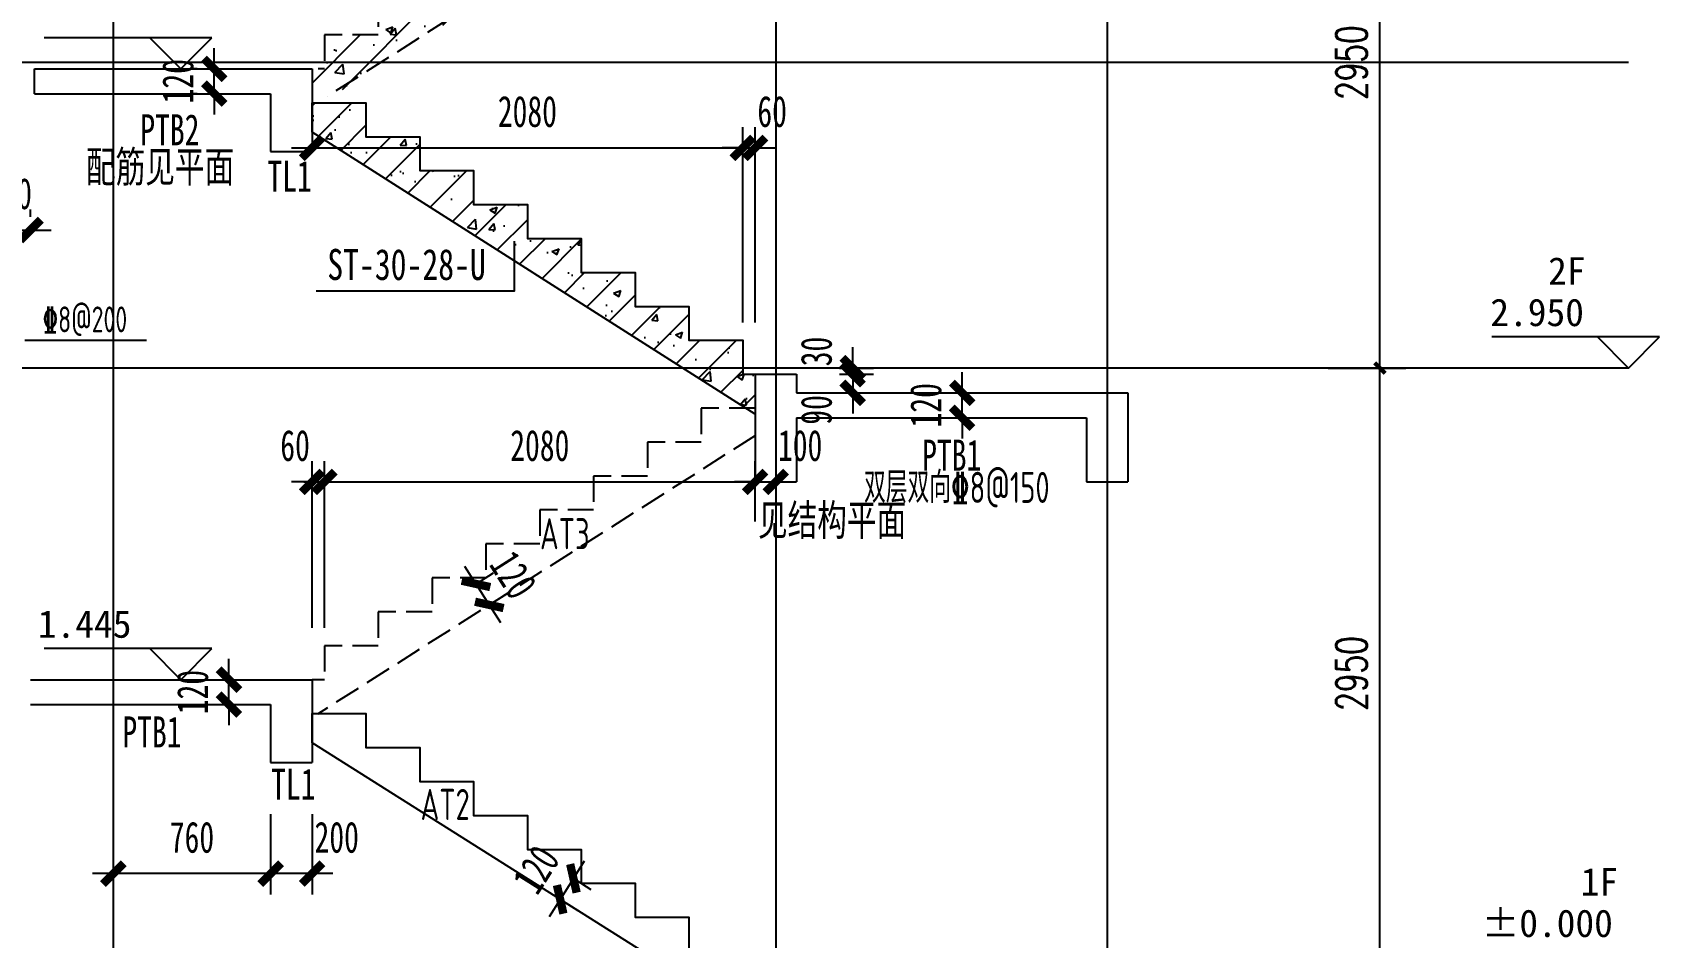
# Model space of a CAD drawing. Extents: x 1045983 to 1134482, y -686883 to -657183.
# Drawn here: x 1063696 to 1071554, y -674352 to -669982 of the extents above; entities that cross this region are included whole.
import ezdxf
from ezdxf.enums import TextEntityAlignment as Align

# ---------------------------------------------------------------- set-up
doc = ezdxf.new("R2010")
doc.units = 0
doc.header["$LTSCALE"] = 1000
doc.header["$MEASUREMENT"] = 0
doc.linetypes.add('3、4#楼 楼梯剖面$0$DASH', pattern=[0.35, 0.25, -0.1])
doc.layers.get('0').update_dxf_attribs({"linetype": 'CONTINUOUS'})
doc.layers.get('Defpoints').update_dxf_attribs({"linetype": 'CONTINUOUS'})
for name, color, linetype in [('3#-夹层$0$A-ANNO-LEVL', 3, 'CONTINUOUS'), ('3#-夹层$0$A-ANNO-TEXT', 7, 'CONTINUOUS'), ('3、4#楼 楼梯剖面$0$A-COLU-CONC-HATC', 204, 'CONTINUOUS'), ('3、4#楼 楼梯剖面$0$A-WALL-CONC', 9, 'CONTINUOUS'), ('A-ANNO-DIMS', 3, 'CONTINUOUS'), ('A-ANNO-TEXT', 7, 'CONTINUOUS'), ('S-ANNO-DIMS', 3, 'CONTINUOUS'), ('S-ANNO-DOTE', 230, 'CONTINUOUS'), ('S-DETL-TEXT', 7, 'CONTINUOUS'), ('S-DIMS', 3, 'CONTINUOUS'), ('S-PC-BEAM-TL', 4, 'CONTINUOUS'), ('S_A平-楼梯', 51, 'CONTINUOUS'), ('TEXT', 7, 'CONTINUOUS')]:
    doc.layers.add(name, color=color, linetype=linetype)
doc.styles.add('-楷体_GB2312', font='')
doc.styles.add('3#-夹层$0$_TCH_DIM', font='')
doc.styles.add('_TCH_DIM_T3', font='SIMPLEX', dxfattribs={"width": 0.705882, "bigfont": 'GBCBIG'})
doc.styles.get("Standard").update_dxf_attribs({"font": ''})
doc.styles.add('TSSD_Dimension', font='tssdeng.shx', dxfattribs={"width": 0.7})
doc.styles.add('TSSD_Label', font='tssdeng.shx', dxfattribs={"width": 0.7, "bigfont": 'hztxt.shx'})
doc.styles.add('TSSD_Rein', font='Tssdeng.shx', dxfattribs={"width": 0.7, "bigfont": 'hztxt.shx'})
doc.styles.add('宋体', font='', dxfattribs={"width": 0.8})
doc.styles.add('楷体GB312', font='', dxfattribs={"width": 0.7})
doc.styles.get('-楷体_GB2312').set_extended_font_data('楷体_GB2312')
doc.styles.get('3#-夹层$0$_TCH_DIM').set_extended_font_data('SimSun')
doc.styles.get('Standard').set_extended_font_data('NSimSun')
doc.styles.get('宋体').set_extended_font_data('SimSun')
doc.styles.get('楷体GB312').set_extended_font_data('楷体_GB2312')
doc.dimstyles.new('_TCH_ARCH&&50', dxfattribs={"dimtxt": 148.75, "dimasz": 50, "dimexe": 125, "dimexo": 150, "dimgap": 63.125, "dimtad": 1, "dimdec": 0, "dimzin": 0, "dimdsep": 46, "dimtxsty": '_TCH_DIM_T3', "dimblk": 'ARCHTICK', "dimcen": 0.09, "dimclrt": 7, "dimazin": 2, "dimtfac": 1, "dimtdec": 0, "dimtix": 1, "dimtmove": 2, "dimatfit": 3, "dimfxl": 1, "dimtolj": 1, "dimtzin": 0, "dimarcsym": 0})
doc.dimstyles.new('TSSD_50_50', dxfattribs={"dimtxt": 150, "dimasz": 100, "dimexe": 100, "dimexo": 250, "dimgap": 100, "dimtad": 1, "dimdec": 0, "dimzin": 0, "dimdsep": 46, "dimtxsty": '楷体GB312', "dimblk": 'ARCHTICK', "dimcen": 0, "dimdle": 100, "dimclrt": 7, "dimadec": 0, "dimazin": 0, "dimtfac": 1, "dimtdec": 0, "dimtix": 1, "dimtmove": 2, "dimatfit": 3, "dimldrblk": 'ARCHTICK', "dimfxl": 1, "dimtolj": 1, "dimtzin": 0, "dimarcsym": 0})

# ---------------------------------------------------------------- blocks, each defined once
blk = doc.blocks.new('_ArchTick')
at = {"color": 0, "linetype": 'ByBlock', "const_width": 0.4}
blk.add_lwpolyline([(-0.5, -0.5), (0.5, 0.5)], dxfattribs=at)
blk = doc.blocks.new('*D494')
at = {"layer": 'A-ANNO-DIMS', "color": 0, "lineweight": -2, "transparency": 16777216}
for p, q in [((1046066, -701977.2), (1046441, -701977.2)), ((1046316, -704927.2), (1046316, -701977.2)), ((1046066, -704927.2), (1046441, -704927.2))]:
    blk.add_line(p, q, dxfattribs=at)
at = {"layer": 'Defpoints', "color": 0, "transparency": 16777216}
for p in [(1045916, -701977.2), (1046316, -701977.2), (1045916, -704927.2)]:
    blk.add_point(p, dxfattribs=at)
at = {"layer": 'A-ANNO-DIMS', "color": 0, "lineweight": -2, "transparency": 16777216, "xscale": 50, "yscale": 50, "zscale": 50}
for p, rotation in [((1046316, -701977.2), 90), ((1046316, -704927.2), 270)]:
    blk.add_blockref('_ArchTick', p, dxfattribs=dict(at, rotation=rotation))
at = {"layer": 'A-ANNO-DIMS', "color": 7, "transparency": 16777216, "insert": (1046178.5, -703452.2), "char_height": 148.75, "attachment_point": 5, "rotation": 90, "style": '_TCH_DIM_T3'}
blk.add_mtext('\\A1;2950', dxfattribs=at)
blk = doc.blocks.new('*D495')
at = {"layer": 'A-ANNO-DIMS', "color": 0, "lineweight": -2, "transparency": 16777216}
for p, q in [((1046066, -699027.2), (1046441, -699027.2)), ((1046316, -701977.2), (1046316, -699027.2)), ((1046066, -701977.2), (1046441, -701977.2))]:
    blk.add_line(p, q, dxfattribs=at)
at = {"layer": 'Defpoints', "color": 0, "transparency": 16777216}
for p in [(1045916, -699027.2), (1046316, -699027.2), (1045916, -701977.2)]:
    blk.add_point(p, dxfattribs=at)
at = {"layer": 'A-ANNO-DIMS', "color": 0, "lineweight": -2, "transparency": 16777216, "xscale": 50, "yscale": 50, "zscale": 50}
for p, rotation in [((1046316, -699027.2), 90), ((1046316, -701977.2), 270)]:
    blk.add_blockref('_ArchTick', p, dxfattribs=dict(at, rotation=rotation))
at = {"layer": 'A-ANNO-DIMS', "color": 7, "transparency": 16777216, "insert": (1046178.5, -700502.2), "char_height": 148.75, "attachment_point": 5, "rotation": 90, "style": '_TCH_DIM_T3'}
blk.add_mtext('\\A1;2950', dxfattribs=at)
blk = doc.blocks.new('*D502')
at = {"layer": 'Defpoints', "color": 0, "transparency": 16777216}
for p in [(1043298.3, -702527.2), (1043398.3, -702527.2), (1043398.3, -702527.2)]:
    blk.add_point(p, dxfattribs=at)
at = {"layer": 'S-DIMS', "color": 0, "lineweight": -2, "transparency": 16777216}
for p, q in [((1043298.3, -702277.2), (1043298.3, -702427.2)), ((1043398.3, -702277.2), (1043398.3, -702427.2)), ((1043298.3, -702527.2), (1043198.3, -702527.2)), ((1043298.3, -702527.2), (1043398.3, -702527.2)), ((1043398.3, -702527.2), (1043498.3, -702527.2))]:
    blk.add_line(p, q, dxfattribs=at)
at = {"layer": 'S-DIMS', "color": 0, "lineweight": -2, "transparency": 16777216, "xscale": 100, "yscale": 100, "zscale": 100}
blk.add_blockref('_ArchTick', (1043298.3, -702527.2), dxfattribs=at)
at = {"layer": 'S-DIMS', "color": 0, "lineweight": -2, "transparency": 16777216, "xscale": 100, "yscale": 100, "zscale": 100, "rotation": 180}
blk.add_blockref('_ArchTick', (1043398.3, -702527.2), dxfattribs=at)
at = {"layer": 'S-DIMS', "color": 7, "transparency": 16777216, "insert": (1043515.7, -702352.2), "char_height": 150, "attachment_point": 5, "style": '楷体GB312'}
blk.add_mtext('\\A1;100', dxfattribs=at)
blk = doc.blocks.new('*D503')
at = {"layer": 'Defpoints', "color": 0, "transparency": 16777216}
for p in [(1041218.3, -702527.2), (1041158.3, -703482.2), (1041218.3, -703482.2)]:
    blk.add_point(p, dxfattribs=at)
at = {"layer": 'S-DIMS', "color": 0, "lineweight": -2, "transparency": 16777216}
for p, q in [((1041158.3, -703232.2), (1041158.3, -702427.2)), ((1041218.3, -703232.2), (1041218.3, -702427.2)), ((1041158.3, -702527.2), (1041058.3, -702527.2)), ((1041158.3, -702527.2), (1041218.3, -702527.2)), ((1041218.3, -702527.2), (1041318.3, -702527.2))]:
    blk.add_line(p, q, dxfattribs=at)
at = {"layer": 'S-DIMS', "color": 0, "lineweight": -2, "transparency": 16777216, "xscale": 100, "yscale": 100, "zscale": 100}
blk.add_blockref('_ArchTick', (1041158.3, -702527.2), dxfattribs=at)
at = {"layer": 'S-DIMS', "color": 0, "lineweight": -2, "transparency": 16777216, "xscale": 100, "yscale": 100, "zscale": 100, "rotation": 180}
blk.add_blockref('_ArchTick', (1041218.3, -702527.2), dxfattribs=at)
at = {"layer": 'S-DIMS', "color": 7, "transparency": 16777216, "insert": (1041076.2, -702352.2), "char_height": 150, "attachment_point": 5, "style": '楷体GB312'}
blk.add_mtext('\\A1;60', dxfattribs=at)
blk = doc.blocks.new('*D504')
at = {"layer": 'Defpoints', "color": 0, "transparency": 16777216}
for p in [(1043298.3, -702527.2), (1043298.3, -702967.9), (1041218.3, -703482.2)]:
    blk.add_point(p, dxfattribs=at)
at = {"layer": 'S-DIMS', "color": 0, "lineweight": -2, "transparency": 16777216}
for p, q in [((1041218.3, -703232.2), (1041218.3, -702427.2)), ((1043298.3, -702717.9), (1043298.3, -702427.2)), ((1041118.3, -702527.2), (1043398.3, -702527.2))]:
    blk.add_line(p, q, dxfattribs=at)
at = {"layer": 'S-DIMS', "color": 0, "lineweight": -2, "transparency": 16777216, "xscale": 100, "yscale": 100, "zscale": 100, "rotation": 180}
blk.add_blockref('_ArchTick', (1041218.3, -702527.2), dxfattribs=at)
at = {"layer": 'S-DIMS', "color": 0, "lineweight": -2, "transparency": 16777216, "xscale": 100, "yscale": 100, "zscale": 100}
blk.add_blockref('_ArchTick', (1043298.3, -702527.2), dxfattribs=at)
at = {"layer": 'S-DIMS', "color": 7, "transparency": 16777216, "insert": (1042258.3, -702352.2), "char_height": 150, "attachment_point": 5, "style": '楷体GB312'}
blk.add_mtext('\\A1;2080', dxfattribs=at)
blk = doc.blocks.new('*D505')
at = {"layer": 'Defpoints', "color": 0, "transparency": 16777216}
for p in [(1043298.3, -700914), (1043238.3, -702007.2), (1043298.3, -702007.2)]:
    blk.add_point(p, dxfattribs=at)
at = {"layer": 'S-DIMS', "color": 0, "lineweight": -2, "transparency": 16777216}
for p, q in [((1043238.3, -701757.2), (1043238.3, -700814)), ((1043298.3, -701757.2), (1043298.3, -700814)), ((1043238.3, -700914), (1043138.3, -700914)), ((1043238.3, -700914), (1043298.3, -700914)), ((1043298.3, -700914), (1043398.3, -700914))]:
    blk.add_line(p, q, dxfattribs=at)
at = {"layer": 'S-DIMS', "color": 0, "lineweight": -2, "transparency": 16777216, "xscale": 100, "yscale": 100, "zscale": 100}
blk.add_blockref('_ArchTick', (1043238.3, -700914), dxfattribs=at)
at = {"layer": 'S-DIMS', "color": 0, "lineweight": -2, "transparency": 16777216, "xscale": 100, "yscale": 100, "zscale": 100, "rotation": 180}
blk.add_blockref('_ArchTick', (1043298.3, -700914), dxfattribs=at)
at = {"layer": 'S-DIMS', "color": 7, "transparency": 16777216, "insert": (1043380.5, -700739), "char_height": 150, "attachment_point": 5, "style": '楷体GB312'}
blk.add_mtext('\\A1;60', dxfattribs=at)
blk = doc.blocks.new('*D506')
at = {"layer": 'Defpoints', "color": 0, "transparency": 16777216}
for p in [(1041158.3, -700932.2), (1043238.3, -700914), (1043238.3, -702007.2)]:
    blk.add_point(p, dxfattribs=at)
at = {"layer": 'S-DIMS', "color": 0, "lineweight": -2, "transparency": 16777216}
for p, q in [((1041158.3, -700682.2), (1041158.3, -700814)), ((1043238.3, -701757.2), (1043238.3, -700814)), ((1041058.3, -700914), (1043338.3, -700914))]:
    blk.add_line(p, q, dxfattribs=at)
at = {"layer": 'S-DIMS', "color": 0, "lineweight": -2, "transparency": 16777216, "xscale": 100, "yscale": 100, "zscale": 100, "rotation": 180}
blk.add_blockref('_ArchTick', (1041158.3, -700914), dxfattribs=at)
at = {"layer": 'S-DIMS', "color": 0, "lineweight": -2, "transparency": 16777216, "xscale": 100, "yscale": 100, "zscale": 100}
blk.add_blockref('_ArchTick', (1043238.3, -700914), dxfattribs=at)
at = {"layer": 'S-DIMS', "color": 7, "transparency": 16777216, "insert": (1042198.3, -700739), "char_height": 150, "attachment_point": 5, "style": '楷体GB312'}
blk.add_mtext('\\A1;2080', dxfattribs=at)
blk = doc.blocks.new('*D530')
at = {"layer": 'Defpoints', "color": 0, "transparency": 16777216}
for p in [(1043455.4, -701977.2), (1043455.4, -702007.2), (1043769.5, -702007.2)]:
    blk.add_point(p, dxfattribs=at)
at = {"layer": 'S-ANNO-DIMS', "color": 0, "lineweight": -2, "transparency": 16777216}
for p, q in [((1043769.5, -701977.2), (1043769.5, -701877.2)), ((1043705.4, -701977.2), (1043869.5, -701977.2)), ((1043769.5, -701977.2), (1043769.5, -702007.2)), ((1043705.4, -702007.2), (1043869.5, -702007.2)), ((1043769.5, -702007.2), (1043769.5, -702107.2))]:
    blk.add_line(p, q, dxfattribs=at)
at = {"layer": 'S-ANNO-DIMS', "color": 0, "lineweight": -2, "transparency": 16777216, "xscale": 100, "yscale": 100, "zscale": 100}
for p, rotation in [((1043769.5, -701977.2), 270), ((1043769.5, -702007.2), 90)]:
    blk.add_blockref('_ArchTick', p, dxfattribs=dict(at, rotation=rotation))
at = {"layer": 'S-ANNO-DIMS', "color": 7, "transparency": 16777216, "insert": (1043594.5, -701897.3), "char_height": 150, "attachment_point": 5, "rotation": 90, "style": '楷体GB312'}
blk.add_mtext('\\A1;30', dxfattribs=at)
blk = doc.blocks.new('*D531')
at = {"layer": 'Defpoints', "color": 0, "transparency": 16777216}
for p in [(1043455.4, -702007.2), (1043498.3, -702097.2), (1043769.5, -702097.2)]:
    blk.add_point(p, dxfattribs=at)
at = {"layer": 'S-ANNO-DIMS', "color": 0, "lineweight": -2, "transparency": 16777216}
for p, q in [((1043769.5, -702007.2), (1043769.5, -701907.2)), ((1043705.4, -702007.2), (1043869.5, -702007.2)), ((1043769.5, -702007.2), (1043769.5, -702097.2)), ((1043748.3, -702097.2), (1043869.5, -702097.2)), ((1043769.5, -702097.2), (1043769.5, -702197.2))]:
    blk.add_line(p, q, dxfattribs=at)
at = {"layer": 'S-ANNO-DIMS', "color": 0, "lineweight": -2, "transparency": 16777216, "xscale": 100, "yscale": 100, "zscale": 100}
for p, rotation in [((1043769.5, -702007.2), 270), ((1043769.5, -702097.2), 90)]:
    blk.add_blockref('_ArchTick', p, dxfattribs=dict(at, rotation=rotation))
at = {"layer": 'S-ANNO-DIMS', "color": 7, "transparency": 16777216, "insert": (1043594.5, -702179.3), "char_height": 150, "attachment_point": 5, "rotation": 90, "style": '楷体GB312'}
blk.add_mtext('\\A1;90', dxfattribs=at)
blk = doc.blocks.new('*D532')
at = {"layer": 'Defpoints', "color": 0, "transparency": 16777216}
for p in [(1040958.3, -703882.2), (1041158.3, -703882.2), (1040958.3, -704418.9)]:
    blk.add_point(p, dxfattribs=at)
at = {"layer": 'S-ANNO-DIMS', "color": 0, "lineweight": -2, "transparency": 16777216}
for p, q in [((1040958.3, -704132.2), (1040958.3, -704518.9)), ((1041158.3, -704132.2), (1041158.3, -704518.9)), ((1041258.3, -704418.9), (1040858.3, -704418.9))]:
    blk.add_line(p, q, dxfattribs=at)
at = {"layer": 'S-ANNO-DIMS', "color": 0, "lineweight": -2, "transparency": 16777216, "xscale": 100, "yscale": 100, "zscale": 100, "rotation": 180}
blk.add_blockref('_ArchTick', (1040958.3, -704418.9), dxfattribs=at)
at = {"layer": 'S-ANNO-DIMS', "color": 0, "lineweight": -2, "transparency": 16777216, "xscale": 100, "yscale": 100, "zscale": 100}
blk.add_blockref('_ArchTick', (1041158.3, -704418.9), dxfattribs=at)
at = {"layer": 'S-ANNO-DIMS', "color": 7, "transparency": 16777216, "insert": (1041277.4, -704243.9), "char_height": 150, "attachment_point": 5, "style": '楷体GB312'}
blk.add_mtext('\\A1;200', dxfattribs=at)
blk = doc.blocks.new('*D533')
at = {"layer": 'Defpoints', "color": 0, "transparency": 16777216}
for p in [(1040198.3, -703882.2), (1040958.3, -703882.2), (1040198.3, -704418.9)]:
    blk.add_point(p, dxfattribs=at)
at = {"layer": 'S-ANNO-DIMS', "color": 0, "lineweight": -2, "transparency": 16777216}
for p, q in [((1040198.3, -704132.2), (1040198.3, -704518.9)), ((1040958.3, -704132.2), (1040958.3, -704518.9)), ((1041058.3, -704418.9), (1040098.3, -704418.9))]:
    blk.add_line(p, q, dxfattribs=at)
at = {"layer": 'S-ANNO-DIMS', "color": 0, "lineweight": -2, "transparency": 16777216, "xscale": 100, "yscale": 100, "zscale": 100, "rotation": 180}
blk.add_blockref('_ArchTick', (1040198.3, -704418.9), dxfattribs=at)
at = {"layer": 'S-ANNO-DIMS', "color": 0, "lineweight": -2, "transparency": 16777216, "xscale": 100, "yscale": 100, "zscale": 100}
blk.add_blockref('_ArchTick', (1040958.3, -704418.9), dxfattribs=at)
at = {"layer": 'S-ANNO-DIMS', "color": 7, "transparency": 16777216, "insert": (1040578.3, -704243.9), "char_height": 150, "attachment_point": 5, "style": '楷体GB312'}
blk.add_mtext('\\A1;760', dxfattribs=at)
blk = doc.blocks.new('*D534')
at = {"layer": 'Defpoints', "color": 0, "transparency": 16777216}
for p in [(1040757.1, -703482.2), (1040866.5, -703482.2), (1040866.5, -703602.2)]:
    blk.add_point(p, dxfattribs=at)
at = {"layer": 'S-ANNO-DIMS', "color": 0, "lineweight": -2, "transparency": 16777216}
for p, q in [((1040757.1, -703482.2), (1040757.1, -703382.2)), ((1040616.5, -703482.2), (1040657.1, -703482.2)), ((1040757.1, -703602.2), (1040757.1, -703482.2)), ((1040616.5, -703602.2), (1040657.1, -703602.2)), ((1040757.1, -703602.2), (1040757.1, -703702.2))]:
    blk.add_line(p, q, dxfattribs=at)
at = {"layer": 'S-ANNO-DIMS', "color": 0, "lineweight": -2, "transparency": 16777216, "xscale": 100, "yscale": 100, "zscale": 100}
for p, rotation in [((1040757.1, -703482.2), 270), ((1040757.1, -703602.2), 90)]:
    blk.add_blockref('_ArchTick', p, dxfattribs=dict(at, rotation=rotation))
at = {"layer": 'S-ANNO-DIMS', "color": 7, "transparency": 16777216, "insert": (1040582.1, -703542.2), "char_height": 150, "attachment_point": 5, "rotation": 90, "style": '楷体GB312'}
blk.add_mtext('\\A1;120', dxfattribs=at)
blk = doc.blocks.new('*D535')
at = {"layer": 'Defpoints', "color": 0, "transparency": 16777216}
for p in [(1040685.9, -700532.2), (1040853.6, -700532.2), (1040853.6, -700652.2)]:
    blk.add_point(p, dxfattribs=at)
at = {"layer": 'S-ANNO-DIMS', "color": 0, "lineweight": -2, "transparency": 16777216}
for p, q in [((1040685.9, -700532.2), (1040685.9, -700432.2)), ((1040603.6, -700532.2), (1040585.9, -700532.2)), ((1040685.9, -700652.2), (1040685.9, -700532.2)), ((1040603.6, -700652.2), (1040585.9, -700652.2)), ((1040685.9, -700652.2), (1040685.9, -700752.2))]:
    blk.add_line(p, q, dxfattribs=at)
at = {"layer": 'S-ANNO-DIMS', "color": 0, "lineweight": -2, "transparency": 16777216, "xscale": 100, "yscale": 100, "zscale": 100}
for p, rotation in [((1040685.9, -700532.2), 270), ((1040685.9, -700652.2), 90)]:
    blk.add_blockref('_ArchTick', p, dxfattribs=dict(at, rotation=rotation))
at = {"layer": 'S-ANNO-DIMS', "color": 7, "transparency": 16777216, "insert": (1040510.9, -700592.2), "char_height": 150, "attachment_point": 5, "rotation": 90, "style": '楷体GB312'}
blk.add_mtext('\\A1;120', dxfattribs=at)
blk = doc.blocks.new('*D536')
at = {"layer": 'A-ANNO-DIMS', "color": 0, "lineweight": -2, "transparency": 16777216}
for p, q in [((1042420.6, -704441.7), (1042473.9, -704357.1)), ((1042409.8, -704434.9), (1042505.2, -704495.1)), ((1042420.6, -704441.7), (1042356.6, -704543.2)), ((1042356.6, -704543.2), (1042303.3, -704627.8)), ((1042345.8, -704536.4), (1042441.2, -704596.6))]:
    blk.add_line(p, q, dxfattribs=at)
at = {"layer": 'Defpoints', "color": 0, "transparency": 16777216}
for p in [(1042198.3, -704301.6), (1042134.4, -704403.1), (1042356.6, -704543.2)]:
    blk.add_point(p, dxfattribs=at)
at = {"layer": 'A-ANNO-DIMS', "color": 0, "lineweight": -2, "transparency": 16777216, "xscale": 100, "yscale": 100, "zscale": 100}
for p, rotation in [((1042420.6, -704441.7), 237.7750517578988), ((1042356.6, -704543.2), 57.77505175789877)]:
    blk.add_blockref('_ArchTick', p, dxfattribs=dict(at, rotation=rotation))
at = {"layer": 'A-ANNO-DIMS', "color": 7, "transparency": 16777216, "insert": (1042240.6, -704399.2), "char_height": 150, "attachment_point": 5, "rotation": 57.77505, "style": '楷体GB312'}
blk.add_mtext('\\A1;120', dxfattribs=at)
blk = doc.blocks.new('*D537')
at = {"layer": 'A-ANNO-DIMS', "color": 0, "lineweight": -2, "transparency": 16777216}
for p, q in [((1041950, -703019.7), (1041896.3, -702935.3)), ((1041949.2, -703020.2), (1042034.3, -702966)), ((1041950, -703019.7), (1042014.4, -703121)), ((1042013.7, -703121.4), (1042098.8, -703067.3)), ((1042014.4, -703121), (1042068.1, -703205.3))]:
    blk.add_line(p, q, dxfattribs=at)
at = {"layer": 'Defpoints', "color": 0, "transparency": 16777216}
for p in [(1041738.3, -703154.4), (1042014.4, -703121), (1041802.8, -703255.7)]:
    blk.add_point(p, dxfattribs=at)
at = {"layer": 'A-ANNO-DIMS', "color": 0, "lineweight": -2, "transparency": 16777216, "xscale": 100, "yscale": 100, "zscale": 100}
for p, rotation in [((1041950, -703019.7), 302.4743018579587), ((1042014.4, -703121), 122.4743018579587)]:
    blk.add_blockref('_ArchTick', p, dxfattribs=dict(at, rotation=rotation))
at = {"layer": 'A-ANNO-DIMS', "color": 7, "transparency": 16777216, "insert": (1042129.9, -702976.4), "char_height": 150, "attachment_point": 5, "rotation": 302.4743, "style": '楷体GB312'}
blk.add_mtext('\\A1;120', dxfattribs=at)
blk = doc.blocks.new('*D538')
at = {"layer": 'Defpoints', "color": 0, "transparency": 16777216}
for p in [(1043969, -702097.2), (1044298.3, -702097.2), (1043969, -702217.2)]:
    blk.add_point(p, dxfattribs=at)
at = {"layer": 'S-ANNO-DIMS', "color": 0, "lineweight": -2, "transparency": 16777216}
for p, q in [((1044298.3, -702097.2), (1044298.3, -701997.2)), ((1044219, -702097.2), (1044398.3, -702097.2)), ((1044298.3, -702217.2), (1044298.3, -702097.2)), ((1044219, -702217.2), (1044398.3, -702217.2)), ((1044298.3, -702217.2), (1044298.3, -702317.2))]:
    blk.add_line(p, q, dxfattribs=at)
at = {"layer": 'S-ANNO-DIMS', "color": 0, "lineweight": -2, "transparency": 16777216, "xscale": 100, "yscale": 100, "zscale": 100}
for p, rotation in [((1044298.3, -702097.2), 270), ((1044298.3, -702217.2), 90)]:
    blk.add_blockref('_ArchTick', p, dxfattribs=dict(at, rotation=rotation))
at = {"layer": 'S-ANNO-DIMS', "color": 7, "transparency": 16777216, "insert": (1044123.3, -702157.2), "char_height": 150, "attachment_point": 5, "rotation": 90, "style": '楷体GB312'}
blk.add_mtext('\\A1;120', dxfattribs=at)
blk = doc.blocks.new('*D542')
at = {"layer": 'Defpoints', "color": 0, "transparency": 16777216}
for p in [(1063685.9, -670936.1), (1063485.9, -671122.5), (1063685.9, -671122.5)]:
    blk.add_point(p, dxfattribs=at)
at = {"layer": 'S-ANNO-DIMS', "color": 0, "lineweight": -2, "transparency": 16777216}
for p, q in [((1063485.9, -670872.5), (1063485.9, -670836.1)), ((1063685.9, -670872.5), (1063685.9, -670836.1)), ((1063485.9, -670936.1), (1063385.9, -670936.1)), ((1063485.9, -670936.1), (1063685.9, -670936.1)), ((1063685.9, -670936.1), (1063785.9, -670936.1))]:
    blk.add_line(p, q, dxfattribs=at)
at = {"layer": 'S-ANNO-DIMS', "color": 0, "lineweight": -2, "transparency": 16777216, "xscale": 100, "yscale": 100, "zscale": 100}
blk.add_blockref('_ArchTick', (1063485.9, -670936.1), dxfattribs=at)
at = {"layer": 'S-ANNO-DIMS', "color": 0, "lineweight": -2, "transparency": 16777216, "xscale": 100, "yscale": 100, "zscale": 100, "rotation": 180}
blk.add_blockref('_ArchTick', (1063685.9, -670936.1), dxfattribs=at)
at = {"layer": 'S-ANNO-DIMS', "color": 7, "transparency": 16777216, "insert": (1063585.9, -670761.1), "char_height": 150, "attachment_point": 5, "style": '楷体GB312'}
blk.add_mtext('\\A1;200', dxfattribs=at)
blk = doc.blocks.new('3#剖面')
at = {"layer": '3、4#楼 楼梯剖面$0$A-COLU-CONC-HATC'}
h = blk.add_hatch(dxfattribs=at)
h.set_pattern_fill('钢筋混凝土', color=1, scale=50)
h.set_pattern_definition([(45, (903913.05, -766128.41), (-88.38835, 88.38835), []), (50, (903913.05, -766128.4), (358.6301, -31.37607), [37.5, -412.5]), (355, (903913.05, -766128.4), (-69.3757, 376.0961), [30, -330]), (100.4514, (903942.93, -766131.02), (289.2547, 344.7198), [31.8701, -350.57106]), (46.1842, (903913.05, -766028.4), (533.6205, -82.7595), [56.25, -618.75]), (96.6356, (903957.5, -766035.3), (467.3314, 487.059), [47.8051, -525.8565]), (351.1842, (903913.05, -766028.4), (467.331, 487.0593), [45, -495]), (21, (903963.05, -766053.4), (298.4535, -201.30945), [37.5, -412.5]), (326, (903963.05, -766053.4), (121.6577, 362.575), [30, -330]), (71.4514, (903987.9, -766070.2), (420.1113, 161.26525), [31.8701, -350.57106]), (37.5, (903913.05, -766128.41), (6.07993, 166.44693), [0, -326, 0, -335, 0, -331.25]), (7.5, (903913.05, -766128.4), (131.53477, 197.20586), [0, -191, 0, -318.5, 0, -126.25]), (327.5, (903801.55, -766128.41), (266.91122, -11.27744), [0, -125, 0, -390, 0, -517.5]), (317.5, (903751.55, -766128.4), (291.5931, 50.0525), [0, -162.5, 0, -259, 0, -367.5])])
h.paths.add_polyline_path([(1043298.3, -699221.1), (1043038.3, -699221.1), (1043038.3, -699384.9), (1042778.3, -699384.9), (1042778.3, -699548.8), (1042518.3, -699548.8), (1042518.3, -699712.7), (1042258.3, -699712.7), (1042258.3, -699876.6), (1041998.3, -699876.6), (1041998.3, -700040.5), (1041738.3, -700040.5), (1041738.3, -700204.4), (1041478.3, -700204.4), (1041478.3, -700368.3), (1041218.3, -700368.3), (1041218.3, -700532.2), (1041158.3, -700532.3), (1041158.3, -700724.4), (1043298.3, -699362.9)])
h = blk.add_hatch(dxfattribs=at)
h.set_pattern_fill('钢筋混凝土', color=1, scale=50)
h.set_pattern_definition([(45, (902017.61, -767603.41), (-88.38835, 88.38835), []), (50, (902017.6, -767603.4), (358.6301, -31.37607), [37.5, -412.5]), (355, (902017.6, -767603.4), (-69.3757, 376.0961), [30, -330]), (100.4514, (902047.5, -767606.02), (289.2547, 344.7198), [31.8701, -350.57106]), (46.1842, (902017.6, -767503.4), (533.6205, -82.7595), [56.25, -618.75]), (96.6356, (902062.1, -767510.3), (467.3314, 487.059), [47.8051, -525.8565]), (351.1842, (902017.6, -767503.4), (467.331, 487.0593), [45, -495]), (21, (902067.6, -767528.4), (298.4535, -201.30945), [37.5, -412.5]), (326, (902067.6, -767528.4), (121.6577, 362.575), [30, -330]), (71.4514, (902092.48, -767545.2), (420.1113, 161.26525), [31.8701, -350.57106]), (37.5, (902017.61, -767603.41), (6.07993, 166.44693), [0, -326, 0, -335, 0, -331.25]), (7.5, (902017.6, -767603.4), (131.53477, 197.20586), [0, -191, 0, -318.5, 0, -126.25]), (327.5, (901906.11, -767603.41), (266.91122, -11.27744), [0, -125, 0, -390, 0, -517.5]), (317.5, (901856.1, -767603.4), (291.5931, 50.0525), [0, -162.5, 0, -259, 0, -367.5])])
h.paths.add_polyline_path([(1041158.3, -700696.1), (1041418.3, -700696.1), (1041418.3, -700859.9), (1041678.3, -700859.9), (1041678.3, -701023.8), (1041938.3, -701023.8), (1041938.3, -701187.7), (1042198.3, -701187.7), (1042198.3, -701351.6), (1042458.3, -701351.6), (1042458.3, -701515.5), (1042718.3, -701515.5), (1042718.3, -701679.4), (1042978.3, -701679.4), (1042978.3, -701843.3), (1043238.3, -701843.3), (1043238.3, -702007.2), (1043298.3, -702007.3), (1043298.3, -702199.4), (1041158.3, -700837.9)])
at = {"layer": '3#-夹层$0$A-ANNO-LEVL'}
for p, q in [((1040674.7, -700382.2), (1039864.6, -700382.2)), ((1040524.7, -700532.2), (1040374.7, -700382.2)), ((1040524.7, -700532.2), (1040674.7, -700382.2)), ((1047666, -701827.2), (1046855.8, -701827.2)), ((1047516, -701977.2), (1047366, -701827.2)), ((1047516, -701977.2), (1047666, -701827.2)), ((1040674.7, -703332.2), (1039864.6, -703332.2)), ((1040524.7, -703482.2), (1040374.7, -703332.2)), ((1040524.7, -703482.2), (1040674.7, -703332.2))]:
    blk.add_line(p, q, dxfattribs=at)
at = {"layer": '3、4#楼 楼梯剖面$0$A-WALL-CONC'}
blk.add_line((1043298.3, -702007.2), (1043298.3, -702097.2), dxfattribs=at)
at = {"layer": '3、4#楼 楼梯剖面$0$A-WALL-CONC', "linetype": '3、4#楼 楼梯剖面$0$DASH', "ltscale": 0.5}
for points in [[(1043278.3, -699221.1), (1043038.3, -699221.1), (1043038.3, -699384.9), (1042778.3, -699384.9), (1042778.3, -699548.8), (1042518.3, -699548.8), (1042518.3, -699712.7), (1042258.3, -699712.7), (1042258.3, -699876.6), (1041998.3, -699876.6), (1041998.3, -700040.5), (1041738.3, -700040.5), (1041738.3, -700204.4), (1041478.3, -700204.4), (1041478.3, -700368.3), (1041218.3, -700368.3), (1041218.3, -700532.2), (1041188.3, -700532.2)], [(1043298.3, -699350.2), (1041231, -700666.1)], [(1043298.3, -702171.1), (1043038.3, -702171.1), (1043038.3, -702334.9), (1042778.3, -702334.9), (1042778.3, -702498.8), (1042518.3, -702498.8), (1042518.3, -702662.7), (1042258.3, -702662.7), (1042258.3, -702826.6), (1041998.3, -702826.6), (1041998.3, -702990.5), (1041738.3, -702990.5), (1041738.3, -703154.4), (1041478.3, -703154.4), (1041478.3, -703318.3), (1041218.3, -703318.3), (1041218.3, -703482.2), (1041158.3, -703482.2)], [(1043300, -702302.8), (1041185.4, -703648.6)]]:
    blk.add_lwpolyline(points, dxfattribs=at)
at = {"layer": 'S-ANNO-DOTE'}
for points in [[(1040198.3, -688872.6), (1040198.3, -713627.2)], [(1043398.3, -688872.6), (1043398.3, -713627.2)], [(1044998.3, -688872.6), (1044998.3, -713627.2)], [(1047516, -700502.2), (1031848.3, -700502.2)], [(1047516, -701977.2), (1031848.3, -701977.2)]]:
    blk.add_lwpolyline(points, dxfattribs=at)
at = {"layer": 'S-DETL-TEXT'}
blk.add_lwpolyline([(1042134.3, -701365.3), (1042134.3, -701605.8), (1041178, -701605.8)], dxfattribs=at)
at = {"layer": 'S-PC-BEAM-TL', "color": 4}
for p, q in [((1039818.3, -700532.2), (1041158.3, -700532.2)), ((1039818.3, -700652.2), (1039818.3, -700532.2)), ((1041158.3, -700532.2), (1041158.3, -700932.2)), ((1039818.3, -700652.2), (1040958.3, -700652.2)), ((1040958.3, -700652.2), (1040958.3, -700932.2)), ((1040958.3, -700932.2), (1041158.3, -700932.2)), ((1043298.3, -702007.2), (1043498.3, -702007.2)), ((1043498.3, -702007.2), (1043498.3, -702097.2)), ((1043298.3, -702097.2), (1043298.3, -702527.2)), ((1043498.3, -702097.2), (1045098.3, -702097.2)), ((1045098.3, -702097.2), (1045098.3, -702527.2)), ((1043498.3, -702217.2), (1043498.3, -702527.2)), ((1043498.3, -702217.2), (1044898.3, -702217.2)), ((1044898.3, -702217.2), (1044898.3, -702527.2)), ((1043298.3, -702527.2), (1043498.3, -702527.2)), ((1044898.3, -702527.2), (1045098.3, -702527.2)), ((1039798.3, -703482.2), (1041158.3, -703482.2)), ((1041158.3, -703482.2), (1041158.3, -703882.2)), ((1039798.3, -703602.2), (1040958.3, -703602.2)), ((1040958.3, -703602.2), (1040958.3, -703882.2)), ((1040958.3, -703882.2), (1041158.3, -703882.2))]:
    blk.add_line(p, q, dxfattribs=at)
for points in [[(1041158.3, -700696.1), (1041418.3, -700696.1), (1041418.3, -700859.9), (1041678.3, -700859.9), (1041678.3, -701023.8), (1041938.3, -701023.8), (1041938.3, -701187.7), (1042198.3, -701187.7), (1042198.3, -701351.6), (1042458.3, -701351.6), (1042458.3, -701515.5), (1042718.3, -701515.5), (1042718.3, -701679.4), (1042978.3, -701679.4), (1042978.3, -701843.3), (1043238.3, -701843.3), (1043238.3, -702007.2), (1043298.3, -702007.3), (1043298.3, -702199.4), (1041158.3, -700837.9)], [(1041158.3, -703646.1), (1041418.3, -703646.1), (1041418.3, -703809.9), (1041678.3, -703809.9), (1041678.3, -703973.8), (1041938.3, -703973.8), (1041938.3, -704137.7), (1042198.3, -704137.7), (1042198.3, -704301.6), (1042458.3, -704301.6), (1042458.3, -704465.5), (1042718.3, -704465.5), (1042718.3, -704629.4), (1042978.3, -704629.4), (1042978.3, -704793.3), (1043238.3, -704793.3), (1043238.3, -704957.2), (1043238.3, -704957.2), (1043238.3, -705047), (1043018.3, -705048.6), (1043018.3, -704960.3), (1041158.3, -703787.9)]]:
    blk.add_lwpolyline(points, close=True, dxfattribs=at)
at = {"layer": '3#-夹层$0$A-ANNO-TEXT', "color": 7, "style": '3#-夹层$0$_TCH_DIM'}
for s, p in [('2.950', (1046849, -701774.7)), ('1.445', (1039834, -703279.7)), ('%%P0.000', (1046808, -704724.7))]:
    blk.add_text(s, height=132.91, dxfattribs=at).set_placement(p)
at = {"layer": 'A-ANNO-TEXT'}
for s, p in [('2F', (1047128.2, -701574.7)), ('1F', (1047285.4, -704524.7))]:
    blk.add_text(s, height=132.91, dxfattribs=at).set_placement(p)
at = {"layer": 'S-DETL-TEXT', "style": '宋体', "width": 0.75}
blk.add_text('ST-30-28-U', height=150, dxfattribs=at).set_placement((1041614.6, -701597.1), align=Align.BOTTOM_CENTER)
at = {"layer": 'TEXT', "ltscale": 99, "width": 0.7}
for s, style, p in [('PTB2', '-楷体_GB2312', (1040328.7, -700901.4)), ('配筋见平面', '-楷体_GB2312', (1040066.2, -701079.9)), ('TL1', '-楷体_GB2312', (1040942.7, -701126)), ('PTB1', '-楷体_GB2312', (1044105, -702472.8)), ('双层双向%%1328@150', 'TSSD_Label', (1043824.2, -702628.6)), ('见结构平面', '-楷体_GB2312', (1043311.9, -702785.9)), ('AT3', 'TSSD_Dimension', (1042259.5, -702852.2)), ('PTB1', '-楷体_GB2312', (1040242.2, -703809.4)), ('TL1', '-楷体_GB2312', (1040960.5, -704061.4)), ('AT2', 'TSSD_Dimension', (1041682.5, -704159.6))]:
    blk.add_text(s, height=150, dxfattribs=dict(at, style=style)).set_placement(p)
at = {"layer": 'A-ANNO-DIMS'}
for p1, p2, distance, dimstyle, picture, middle in [((1045916, -701977.2), (1045916, -699027.2), -400, '_TCH_ARCH&&50', '*D495', (1046178.5, -700502.2)), ((1045916, -704927.2), (1045916, -701977.2), -400, '_TCH_ARCH&&50', '*D494', (1046178.5, -703452.2)), ((1041738.3, -703154.4), (1041802.8, -703255.7), 250.9, 'TSSD_50_50', '*D537', (1042129.9, -702976.4)), ((1042198.3, -704301.6), (1042134.4, -704403.1), 262.8, 'TSSD_50_50', '*D536', (1042240.6, -704399.2))]:
    dim = blk.add_aligned_dim(p1=p1, p2=p2, distance=distance, dimstyle=dimstyle, dxfattribs=at)
    dim.commit()
    dim.dimension.update_dxf_attribs({"geometry": picture, "text_midpoint": middle})
at = {"layer": 'S-ANNO-DIMS'}
for base, p1, p2, picture, middle in [((1040685.9, -700532.2), (1040853.6, -700652.2), (1040853.6, -700532.2), '*D535', (1040510.9, -700592.2)), ((1044298.3, -702097.2), (1043969, -702217.2), (1043969, -702097.2), '*D538', (1044123.3, -702157.2)), ((1040757.1, -703482.2), (1040866.5, -703602.2), (1040866.5, -703482.2), '*D534', (1040582.1, -703542.2))]:
    dim = blk.add_linear_dim(base=base, p1=p1, p2=p2, angle=90, dimstyle='TSSD_50_50', dxfattribs=at)
    dim.commit()
    dim.dimension.update_dxf_attribs({"geometry": picture, "text_midpoint": middle})
for base, p1, p2, picture, middle in [((1043769.5, -702007.2), (1043455.4, -701977.2), (1043455.4, -702007.2), '*D530', (1043594.5, -701897.3)), ((1043769.5, -702097.2), (1043455.4, -702007.2), (1043498.3, -702097.2), '*D531', (1043594.5, -702179.3))]:
    dim = blk.add_linear_dim(base=base, p1=p1, p2=p2, angle=90, dimstyle='TSSD_50_50', dxfattribs=at)
    dim.commit()
    dim.dimension.update_dxf_attribs({"geometry": picture, "text_midpoint": middle, "dimtype": 128})
dim = blk.add_linear_dim(base=(1040198.3, -704418.9), p1=(1040958.3, -703882.2), p2=(1040198.3, -703882.2), dimstyle='TSSD_50_50', dxfattribs=at)
dim.commit()
dim.dimension.update_dxf_attribs({"geometry": '*D533', "text_midpoint": (1040578.3, -704243.9)})
dim = blk.add_linear_dim(base=(1040958.3, -704418.9), p1=(1041158.3, -703882.2), p2=(1040958.3, -703882.2), dimstyle='TSSD_50_50', dxfattribs=at)
dim.commit()
dim.dimension.update_dxf_attribs({"geometry": '*D532', "text_midpoint": (1041277.4, -704243.9), "dimtype": 128})
at = {"layer": 'S-DIMS'}
for base, p1, p2, picture, middle in [((1043238.3, -700914), (1041158.3, -700932.2), (1043238.3, -702007.2), '*D506', (1042198.3, -700739)), ((1043298.3, -702527.2), (1041218.3, -703482.2), (1043298.3, -702967.9), '*D504', (1042258.3, -702352.2))]:
    dim = blk.add_linear_dim(base=base, p1=p1, p2=p2, dimstyle='TSSD_50_50', dxfattribs=at)
    dim.commit()
    dim.dimension.update_dxf_attribs({"geometry": picture, "text_midpoint": middle})
for base, p1, p2, picture, middle in [((1043298.3, -700914), (1043238.3, -702007.2), (1043298.3, -702007.2), '*D505', (1043380.5, -700739)), ((1041218.3, -702527.2), (1041158.3, -703482.2), (1041218.3, -703482.2), '*D503', (1041076.2, -702352.2)), ((1043398.3, -702527.2), (1043298.3, -702527.2), (1043398.3, -702527.2), '*D502', (1043515.7, -702352.2))]:
    dim = blk.add_linear_dim(base=base, p1=p1, p2=p2, dimstyle='TSSD_50_50', dxfattribs=at)
    dim.commit()
    dim.dimension.update_dxf_attribs({"geometry": picture, "text_midpoint": middle, "dimtype": 128})

msp = doc.modelspace()

# ---------------------------------------------------------------- linework, layer by layer
at = {"layer": 'S-DETL-TEXT'}
msp.add_line((1063658.4, -671467.5), (1064246.1, -671467.5), dxfattribs=at)

# ---------------------------------------------------------------- block references
at = {"layer": 'S_A平-楼梯'}
msp.add_blockref('3#剖面', (23887.6, 30374.7), dxfattribs=at)

# ---------------------------------------------------------------- texts
at = {"layer": 'S-DETL-TEXT', "style": 'TSSD_Rein', "width": 0.7}
msp.add_text('%%1328@200', height=125, dxfattribs=at).set_placement((1063744.5, -671467.5), align=Align.BOTTOM_LEFT)

# ---------------------------------------------------------------- dimensions: what is measured, and where the dimension line sits
at = {"layer": 'S-ANNO-DIMS'}
dim = msp.add_linear_dim(base=(1063685.9, -670936.1), p1=(1063485.9, -671122.5), p2=(1063685.9, -671122.5), dimstyle='TSSD_50_50', dxfattribs=at)
dim.commit()
dim.dimension.update_dxf_attribs({"geometry": '*D542', "text_midpoint": (1063585.9, -670761.1)})

doc.saveas('drawing.dxf')
